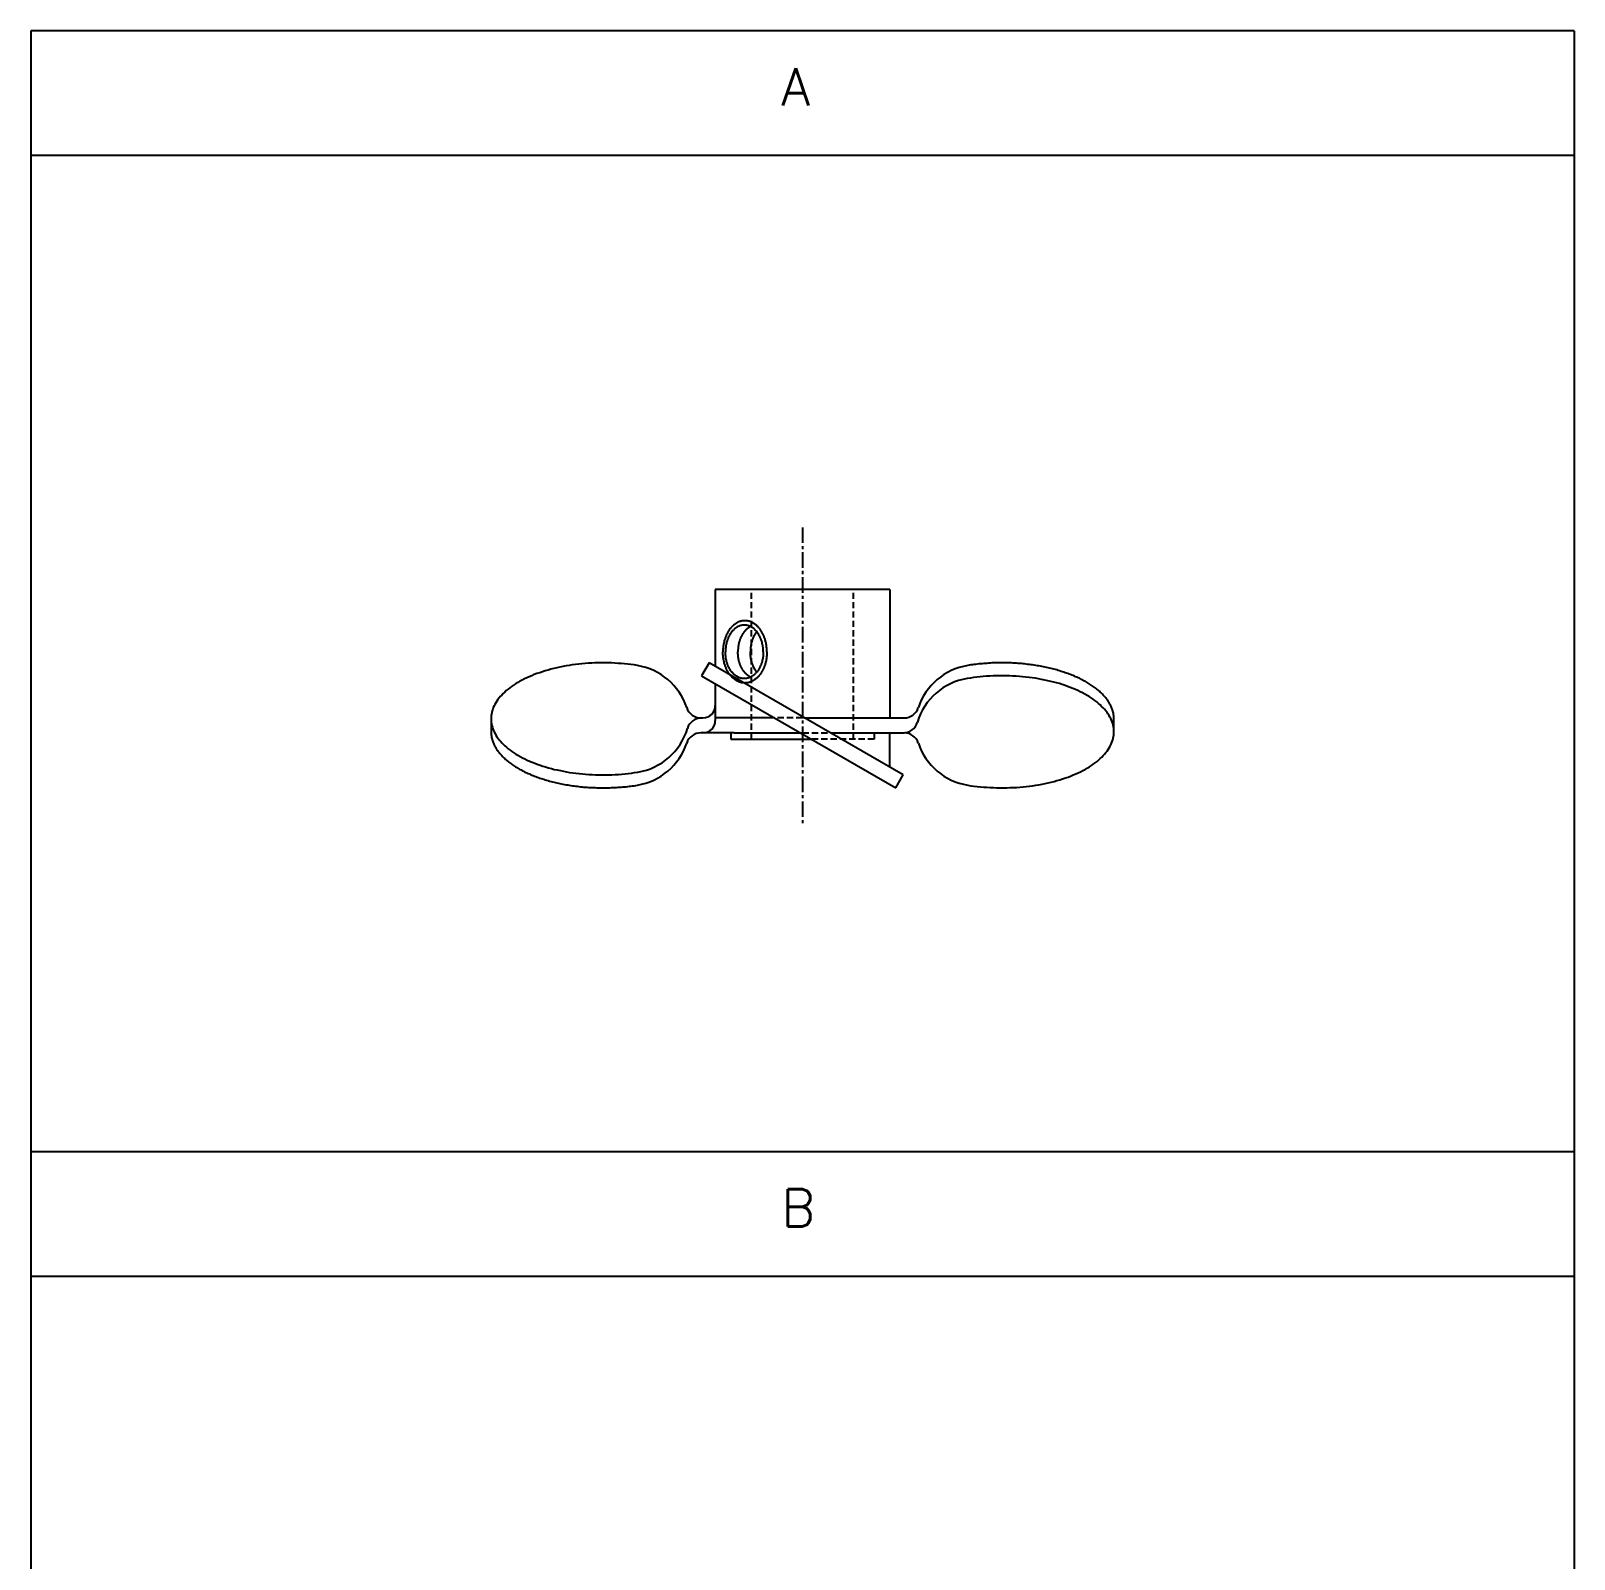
# Model space of a CAD drawing. Extents: x 248 to 1301, y 18 to 1271.
# Drawn here: x 1176.9 to 1300.8, y 292.4 to 415.1 of the extents above; entities that cross this region are included whole.
import ezdxf

# ---------------------------------------------------------------- set-up
doc = ezdxf.new("R2010")
doc.units = 0
doc.linetypes.add('CENTER', pattern=[2, 1.25, -0.25, 0.25, -0.25])
doc.linetypes.add('DASHED', pattern=[0.75, 0.5, -0.25])
doc.layers.get('0').update_dxf_attribs({"linetype": 'CONTINUOUS'})
doc.layers.add('CENTER', color=1, linetype='CENTER')
doc.styles.get("Standard").update_dxf_attribs({"font": 'txt.shx', "bigfont": 'bigfont.shx'})

# ---------------------------------------------------------------- blocks, each defined once
blk = doc.blocks.new('*U2')
at = {"color": 7, "linetype": 'CONTINUOUS'}
blk.add_text('A', height=3, dxfattribs=at).set_placement((493.82, 299.6))
blk = doc.blocks.new('*U3')
at = {"color": 7, "linetype": 'CONTINUOUS'}
blk.add_text('B', height=3, dxfattribs=at).set_placement((493.82, 209.6))

msp = doc.modelspace()

# ---------------------------------------------------------------- linework, layer by layer
at = {"color": 7, "linetype": 'CONTINUOUS'}
for p, q in [((1176.91, 415.11), (1176.91, 145.11)), ((1176.91, 415.11), (1176.91, 145.11)), ((1300.79, 415.11), (1176.91, 415.11)), ((1300.79, 415.11), (1300.79, 145.11)), ((1300.79, 415.11), (1300.79, 145.11)), ((1300.79, 405.11), (1176.91, 405.11)), ((1245.85, 370.25), (1231.85, 370.25)), ((1245.85, 370.25), (1231.85, 370.25)), ((1231.85, 370.25), (1231.85, 364.09)), ((1245.85, 370.25), (1245.85, 359.95)), ((1231.35, 364.37), (1230.75, 363.34)), ((1246.94, 355.37), (1231.35, 364.37)), ((1230.75, 363.34), (1246.34, 354.34)), ((1231.85, 362.7), (1231.85, 359.75)), ((1213.85, 359.87), (1213.85, 358.84)), ((1230.69, 359.95), (1230.85, 359.95)), ((1236.61, 359.95), (1231.85, 359.95)), ((1239.01, 359.95), (1238.85, 359.95)), ((1239.01, 359.95), (1247, 359.95)), ((1263.85, 358.84), (1263.85, 359.87)), ((1231.85, 358.75), (1230.69, 358.75)), ((1233.35, 358.75), (1231.85, 358.75)), ((1233.1, 358.75), (1233.1, 358.25)), ((1233.1, 358.25), (1238.85, 358.25)), ((1233.35, 358.75), (1238.69, 358.75)), ((1238.69, 358.75), (1238.85, 358.75)), ((1238.85, 358.25), (1239.58, 358.25)), ((1241.09, 358.75), (1244.35, 358.75)), ((1244.35, 358.75), (1245.85, 358.75)), ((1245.85, 358.75), (1247, 358.75)), ((1245.85, 355.98), (1245.85, 358.75)), ((1246.34, 354.34), (1246.94, 355.37)), ((1300.79, 325.11), (1176.91, 325.11)), ((1300.79, 315.11), (1176.91, 315.11))]:
    msp.add_line(p, q, dxfattribs=at)
at = {"color": 3, "linetype": 'DASHED'}
for p, q in [((1234.75, 358.25), (1234.75, 370.25)), ((1242.95, 358.25), (1242.95, 370.25)), ((1238.85, 359.95), (1236.61, 359.95)), ((1238.85, 358.75), (1241.09, 358.75)), ((1244.6, 358.25), (1239.58, 358.25)), ((1244.6, 358.75), (1244.6, 358.25))]:
    msp.add_line(p, q, dxfattribs=at)
at = {"color": 7, "linetype": 'CONTINUOUS'}
for points in [[(1235.99, 365.25, 0), (1235.99, 365.32, 0), (1235.99, 365.38, 0), (1235.99, 365.44, 0), (1235.98, 365.5, 0), (1235.98, 365.56, 0), (1235.97, 365.62, 0), (1235.97, 365.68, 0), (1235.96, 365.74, 0), (1235.95, 365.8, 0), (1235.94, 365.86, 0), (1235.93, 365.92, 0), (1235.92, 365.98, 0), (1235.9, 366.04, 0), (1235.89, 366.1, 0), (1235.87, 366.15, 0), (1235.86, 366.21, 0), (1235.84, 366.27, 0), (1235.82, 366.32, 0), (1235.8, 366.38, 0), (1235.78, 366.43, 0), (1235.76, 366.49, 0), (1235.74, 366.54, 0), (1235.72, 366.59, 0), (1235.69, 366.64, 0), (1235.67, 366.69, 0), (1235.64, 366.74, 0), (1235.62, 366.79, 0), (1235.59, 366.84, 0), (1235.56, 366.89, 0), (1235.53, 366.93, 0), (1235.5, 366.98, 0), (1235.47, 367.02, 0), (1235.44, 367.07, 0), (1235.41, 367.11, 0), (1235.38, 367.15, 0), (1235.35, 367.19, 0), (1235.31, 367.23, 0), (1235.28, 367.26, 0), (1235.24, 367.3, 0), (1235.21, 367.33, 0), (1235.17, 367.37, 0), (1235.13, 367.4, 0), (1235.1, 367.43, 0), (1235.06, 367.46, 0), (1235.02, 367.49, 0), (1234.98, 367.51, 0), (1234.94, 367.54, 0), (1234.9, 367.56, 0), (1234.86, 367.59, 0), (1234.82, 367.61, 0), (1234.78, 367.63, 0), (1234.74, 367.65, 0), (1234.7, 367.66, 0), (1234.65, 367.68, 0), (1234.61, 367.69, 0), (1234.57, 367.71, 0), (1234.53, 367.72, 0), (1234.48, 367.73, 0), (1234.44, 367.74, 0), (1234.4, 367.74, 0), (1234.35, 367.75, 0), (1234.31, 367.75, 0), (1234.27, 367.75, 0), (1234.22, 367.75, 0), (1234.18, 367.75, 0), (1234.14, 367.75, 0), (1234.09, 367.75, 0), (1234.05, 367.74, 0), (1234.01, 367.74, 0), (1233.96, 367.73, 0), (1233.92, 367.72, 0), (1233.88, 367.71, 0), (1233.84, 367.69, 0), (1233.79, 367.68, 0), (1233.75, 367.66, 0), (1233.71, 367.65, 0), (1233.67, 367.63, 0), (1233.63, 367.61, 0), (1233.59, 367.59, 0), (1233.55, 367.56, 0), (1233.51, 367.54, 0), (1233.47, 367.51, 0), (1233.43, 367.49, 0), (1233.39, 367.46, 0), (1233.35, 367.43, 0), (1233.32, 367.4, 0), (1233.28, 367.37, 0), (1233.24, 367.33, 0), (1233.21, 367.3, 0), (1233.17, 367.26, 0), (1233.14, 367.23, 0), (1233.1, 367.19, 0), (1233.07, 367.15, 0), (1233.04, 367.11, 0), (1233, 367.07, 0), (1232.97, 367.02, 0), (1232.94, 366.98, 0), (1232.91, 366.93, 0), (1232.89, 366.89, 0), (1232.86, 366.84, 0), (1232.83, 366.79, 0), (1232.8, 366.74, 0), (1232.78, 366.69, 0), (1232.75, 366.64, 0), (1232.73, 366.59, 0), (1232.71, 366.54, 0), (1232.69, 366.49, 0), (1232.66, 366.43, 0), (1232.64, 366.38, 0), (1232.63, 366.32, 0), (1232.61, 366.27, 0), (1232.59, 366.21, 0), (1232.57, 366.15, 0), (1232.56, 366.1, 0), (1232.55, 366.04, 0), (1232.53, 365.98, 0), (1232.52, 365.92, 0), (1232.51, 365.86, 0), (1232.5, 365.8, 0), (1232.49, 365.74, 0), (1232.48, 365.68, 0), (1232.48, 365.62, 0), (1232.47, 365.56, 0), (1232.46, 365.5, 0), (1232.46, 365.44, 0), (1232.46, 365.38, 0), (1232.46, 365.32, 0), (1232.46, 365.25, 0)], [(1235.7, 365.25, 0), (1235.7, 365.31, 0), (1235.7, 365.36, 0), (1235.7, 365.41, 0), (1235.69, 365.47, 0), (1235.69, 365.52, 0), (1235.68, 365.57, 0), (1235.68, 365.62, 0), (1235.67, 365.67, 0), (1235.66, 365.73, 0), (1235.65, 365.78, 0), (1235.64, 365.83, 0), (1235.63, 365.88, 0), (1235.62, 365.93, 0), (1235.61, 365.98, 0), (1235.6, 366.03, 0), (1235.58, 366.08, 0), (1235.57, 366.13, 0), (1235.55, 366.17, 0), (1235.54, 366.22, 0), (1235.52, 366.27, 0), (1235.5, 366.31, 0), (1235.48, 366.36, 0), (1235.46, 366.4, 0), (1235.44, 366.45, 0), (1235.42, 366.49, 0), (1235.4, 366.54, 0), (1235.38, 366.58, 0), (1235.35, 366.62, 0), (1235.33, 366.66, 0), (1235.31, 366.7, 0), (1235.28, 366.74, 0), (1235.25, 366.77, 0), (1235.23, 366.81, 0), (1235.2, 366.85, 0), (1235.17, 366.88, 0), (1235.14, 366.92, 0), (1235.11, 366.95, 0), (1235.08, 366.98, 0), (1235.05, 367.01, 0), (1235.02, 367.04, 0), (1234.99, 367.07, 0), (1234.96, 367.1, 0), (1234.93, 367.13, 0), (1234.9, 367.15, 0), (1234.86, 367.18, 0), (1234.83, 367.2, 0), (1234.8, 367.22, 0), (1234.76, 367.24, 0), (1234.73, 367.26, 0), (1234.69, 367.28, 0), (1234.66, 367.3, 0), (1234.62, 367.31, 0), (1234.58, 367.33, 0), (1234.55, 367.34, 0), (1234.51, 367.35, 0), (1234.48, 367.36, 0), (1234.44, 367.37, 0), (1234.4, 367.38, 0), (1234.37, 367.39, 0), (1234.33, 367.39, 0), (1234.29, 367.4, 0), (1234.25, 367.4, 0), (1234.22, 367.4, 0), (1234.18, 367.4, 0), (1234.14, 367.4, 0), (1234.1, 367.4, 0), (1234.07, 367.4, 0), (1234.03, 367.39, 0), (1233.99, 367.39, 0), (1233.96, 367.38, 0), (1233.92, 367.37, 0), (1233.88, 367.36, 0), (1233.85, 367.35, 0), (1233.81, 367.34, 0), (1233.77, 367.33, 0), (1233.74, 367.31, 0), (1233.7, 367.3, 0), (1233.67, 367.28, 0), (1233.63, 367.26, 0), (1233.6, 367.24, 0), (1233.56, 367.22, 0), (1233.53, 367.2, 0), (1233.5, 367.18, 0), (1233.46, 367.15, 0), (1233.43, 367.13, 0), (1233.4, 367.1, 0), (1233.37, 367.07, 0), (1233.33, 367.04, 0), (1233.3, 367.01, 0), (1233.27, 366.98, 0), (1233.24, 366.95, 0), (1233.21, 366.92, 0), (1233.19, 366.88, 0), (1233.16, 366.85, 0), (1233.13, 366.81, 0), (1233.1, 366.77, 0), (1233.08, 366.74, 0), (1233.05, 366.7, 0), (1233.03, 366.66, 0), (1233, 366.62, 0), (1232.98, 366.58, 0), (1232.96, 366.54, 0), (1232.94, 366.49, 0), (1232.91, 366.45, 0), (1232.89, 366.4, 0), (1232.87, 366.36, 0), (1232.86, 366.31, 0), (1232.84, 366.27, 0), (1232.82, 366.22, 0), (1232.8, 366.17, 0), (1232.79, 366.13, 0), (1232.77, 366.08, 0), (1232.76, 366.03, 0), (1232.75, 365.98, 0), (1232.74, 365.93, 0), (1232.72, 365.88, 0), (1232.71, 365.83, 0), (1232.7, 365.78, 0), (1232.7, 365.73, 0), (1232.69, 365.67, 0), (1232.68, 365.62, 0), (1232.68, 365.57, 0), (1232.67, 365.52, 0), (1232.67, 365.47, 0), (1232.66, 365.41, 0), (1232.66, 365.36, 0), (1232.66, 365.31, 0), (1232.66, 365.25, 0)], [(1234.68, 367.29, 0), (1234.67, 367.28, 0), (1234.65, 367.27, 0), (1234.64, 367.26, 0), (1234.62, 367.26, 0), (1234.61, 367.25, 0), (1234.6, 367.24, 0), (1234.58, 367.23, 0), (1234.57, 367.23, 0), (1234.56, 367.22, 0), (1234.54, 367.21, 0), (1234.53, 367.2, 0), (1234.52, 367.19, 0), (1234.5, 367.18, 0), (1234.49, 367.17, 0), (1234.48, 367.16, 0), (1234.46, 367.15, 0), (1234.45, 367.14, 0), (1234.44, 367.13, 0), (1234.43, 367.12, 0), (1234.41, 367.11, 0), (1234.4, 367.1, 0), (1234.39, 367.09, 0), (1234.38, 367.08, 0), (1234.36, 367.07, 0), (1234.35, 367.06, 0), (1234.34, 367.05, 0), (1234.33, 367.04, 0), (1234.31, 367.02, 0), (1234.3, 367.01, 0), (1234.29, 367, 0), (1234.28, 366.99, 0), (1234.27, 366.97, 0), (1234.25, 366.96, 0), (1234.24, 366.95, 0), (1234.23, 366.94, 0), (1234.22, 366.92, 0), (1234.21, 366.91, 0), (1234.2, 366.9, 0), (1234.19, 366.88, 0), (1234.18, 366.87, 0), (1234.16, 366.86, 0), (1234.15, 366.84, 0), (1234.14, 366.83, 0), (1234.13, 366.81, 0), (1234.12, 366.8, 0), (1234.11, 366.79, 0), (1234.1, 366.77, 0), (1234.09, 366.75, 0), (1234.08, 366.74, 0), (1234.07, 366.73, 0), (1234.06, 366.71, 0), (1234.05, 366.69, 0), (1234.04, 366.68, 0), (1234.03, 366.66, 0), (1234.02, 366.65, 0), (1234.01, 366.63, 0), (1234, 366.62, 0), (1233.99, 366.6, 0), (1233.98, 366.58, 0), (1233.97, 366.57, 0), (1233.97, 366.55, 0), (1233.96, 366.53, 0), (1233.95, 366.52, 0), (1233.94, 366.5, 0), (1233.93, 366.48, 0), (1233.92, 366.47, 0), (1233.91, 366.45, 0), (1233.91, 366.43, 0), (1233.9, 366.41, 0), (1233.89, 366.4, 0), (1233.88, 366.38, 0), (1233.88, 366.36, 0), (1233.87, 366.34, 0), (1233.86, 366.33, 0), (1233.85, 366.31, 0), (1233.85, 366.29, 0), (1233.84, 366.27, 0), (1233.83, 366.25, 0), (1233.83, 366.24, 0), (1233.82, 366.22, 0), (1233.81, 366.2, 0), (1233.81, 366.18, 0), (1233.8, 366.16, 0), (1233.79, 366.14, 0), (1233.79, 366.12, 0), (1233.78, 366.1, 0), (1233.78, 366.08, 0), (1233.77, 366.06, 0), (1233.77, 366.05, 0), (1233.76, 366.03, 0), (1233.75, 366.01, 0), (1233.75, 365.99, 0), (1233.74, 365.97, 0), (1233.74, 365.95, 0), (1233.74, 365.93, 0), (1233.73, 365.91, 0), (1233.73, 365.89, 0), (1233.72, 365.87, 0), (1233.72, 365.85, 0), (1233.71, 365.83, 0), (1233.71, 365.81, 0), (1233.71, 365.79, 0), (1233.7, 365.77, 0), (1233.7, 365.75, 0), (1233.7, 365.73, 0), (1233.69, 365.71, 0), (1233.69, 365.69, 0), (1233.69, 365.67, 0), (1233.68, 365.65, 0), (1233.68, 365.63, 0), (1233.68, 365.61, 0), (1233.68, 365.59, 0), (1233.67, 365.56, 0), (1233.67, 365.55, 0), (1233.67, 365.52, 0), (1233.67, 365.5, 0), (1233.67, 365.48, 0), (1233.67, 365.46, 0), (1233.66, 365.44, 0), (1233.66, 365.42, 0), (1233.66, 365.4, 0), (1233.66, 365.38, 0), (1233.66, 365.36, 0), (1233.66, 365.34, 0), (1233.66, 365.32, 0), (1233.66, 365.3, 0), (1233.66, 365.28, 0), (1233.66, 365.25, 0)], [(1235.18, 366.87, 0), (1235.17, 366.87, 0), (1235.16, 366.86, 0), (1235.16, 366.85, 0), (1235.15, 366.84, 0), (1235.14, 366.83, 0), (1235.13, 366.82, 0), (1235.13, 366.81, 0), (1235.12, 366.8, 0), (1235.11, 366.79, 0), (1235.1, 366.78, 0), (1235.1, 366.77, 0), (1235.09, 366.76, 0), (1235.08, 366.75, 0), (1235.08, 366.74, 0), (1235.07, 366.73, 0), (1235.06, 366.71, 0), (1235.06, 366.7, 0), (1235.05, 366.69, 0), (1235.04, 366.68, 0), (1235.04, 366.67, 0), (1235.03, 366.66, 0), (1235.02, 366.65, 0), (1235.02, 366.64, 0), (1235.01, 366.63, 0), (1235, 366.62, 0), (1235, 366.61, 0), (1234.99, 366.6, 0), (1234.98, 366.58, 0), (1234.98, 366.57, 0), (1234.97, 366.56, 0), (1234.97, 366.55, 0), (1234.96, 366.54, 0), (1234.95, 366.53, 0), (1234.95, 366.51, 0), (1234.94, 366.5, 0), (1234.94, 366.49, 0), (1234.93, 366.48, 0), (1234.92, 366.47, 0), (1234.92, 366.46, 0), (1234.91, 366.44, 0), (1234.91, 366.43, 0), (1234.9, 366.42, 0), (1234.9, 366.41, 0), (1234.89, 366.4, 0), (1234.89, 366.38, 0), (1234.88, 366.37, 0), (1234.87, 366.36, 0), (1234.87, 366.35, 0), (1234.86, 366.33, 0), (1234.86, 366.32, 0), (1234.85, 366.31, 0), (1234.85, 366.3, 0), (1234.84, 366.29, 0), (1234.84, 366.27, 0), (1234.84, 366.26, 0), (1234.83, 366.25, 0), (1234.83, 366.24, 0), (1234.82, 366.22, 0), (1234.82, 366.21, 0), (1234.81, 366.2, 0), (1234.81, 366.18, 0), (1234.8, 366.17, 0), (1234.8, 366.16, 0), (1234.79, 366.14, 0), (1234.79, 366.13, 0), (1234.79, 366.12, 0), (1234.78, 366.11, 0), (1234.78, 366.09, 0), (1234.77, 366.08, 0), (1234.77, 366.06, 0), (1234.77, 366.05, 0), (1234.76, 366.04, 0), (1234.76, 366.02, 0), (1234.76, 366.01, 0), (1234.75, 366, 0), (1234.75, 365.99, 0), (1234.75, 365.97, 0), (1234.74, 365.96, 0), (1234.74, 365.94, 0), (1234.74, 365.93, 0), (1234.73, 365.92, 0), (1234.73, 365.9, 0), (1234.73, 365.89, 0), (1234.72, 365.88, 0), (1234.72, 365.86, 0), (1234.72, 365.85, 0), (1234.72, 365.83, 0), (1234.71, 365.82, 0), (1234.71, 365.81, 0), (1234.71, 365.79, 0), (1234.7, 365.78, 0), (1234.7, 365.77, 0), (1234.7, 365.75, 0), (1234.7, 365.74, 0), (1234.7, 365.72, 0), (1234.69, 365.71, 0), (1234.69, 365.7, 0), (1234.69, 365.68, 0), (1234.69, 365.67, 0), (1234.69, 365.65, 0), (1234.68, 365.64, 0), (1234.68, 365.63, 0), (1234.68, 365.61, 0), (1234.68, 365.6, 0), (1234.68, 365.58, 0), (1234.67, 365.57, 0), (1234.67, 365.56, 0), (1234.67, 365.54, 0), (1234.67, 365.53, 0), (1234.67, 365.51, 0), (1234.67, 365.5, 0), (1234.67, 365.48, 0), (1234.67, 365.47, 0), (1234.67, 365.45, 0), (1234.66, 365.44, 0), (1234.66, 365.43, 0), (1234.66, 365.41, 0), (1234.66, 365.4, 0), (1234.66, 365.38, 0), (1234.66, 365.37, 0), (1234.66, 365.36, 0), (1234.66, 365.34, 0), (1234.66, 365.33, 0), (1234.66, 365.31, 0), (1234.66, 365.3, 0), (1234.66, 365.28, 0), (1234.66, 365.27, 0), (1234.66, 365.25, 0)], [(1225.59, 364.16, 0), (1225.34, 364.2, 0), (1225.08, 364.23, 0), (1224.82, 364.26, 0), (1224.56, 364.29, 0), (1224.3, 364.31, 0), (1224.04, 364.33, 0), (1223.78, 364.35, 0), (1223.51, 364.36, 0), (1223.25, 364.37, 0), (1222.99, 364.37, 0), (1222.72, 364.37, 0), (1222.46, 364.37, 0), (1222.19, 364.36, 0), (1221.93, 364.35, 0), (1221.67, 364.34, 0), (1221.4, 364.32, 0), (1221.14, 364.29, 0), (1220.88, 364.27, 0), (1220.63, 364.24, 0), (1220.37, 364.2, 0), (1220.12, 364.16, 0), (1219.87, 364.12, 0), (1219.62, 364.07, 0), (1219.37, 364.03, 0), (1219.13, 363.97, 0), (1218.89, 363.92, 0), (1218.65, 363.86, 0), (1218.42, 363.79, 0), (1218.19, 363.73, 0), (1217.97, 363.66, 0), (1217.75, 363.58, 0), (1217.53, 363.51, 0), (1217.32, 363.43, 0), (1217.12, 363.34, 0), (1216.91, 363.26, 0), (1216.72, 363.17, 0), (1216.53, 363.08, 0), (1216.34, 362.98, 0), (1216.16, 362.89, 0), (1215.99, 362.79, 0), (1215.82, 362.69, 0), (1215.66, 362.58, 0), (1215.5, 362.47, 0), (1215.35, 362.36, 0), (1215.21, 362.25, 0), (1215.07, 362.14, 0), (1214.94, 362.02, 0), (1214.82, 361.91, 0), (1214.7, 361.79, 0), (1214.59, 361.67, 0), (1214.49, 361.55, 0), (1214.4, 361.42, 0), (1214.31, 361.3, 0), (1214.23, 361.17, 0), (1214.16, 361.04, 0), (1214.09, 360.92, 0), (1214.03, 360.79, 0), (1213.98, 360.66, 0), (1213.94, 360.52, 0), (1213.91, 360.39, 0), (1213.88, 360.26, 0), (1213.86, 360.13, 0), (1213.85, 360, 0), (1213.85, 359.87, 0), (1213.85, 359.73, 0), (1213.86, 359.6, 0), (1213.88, 359.47, 0), (1213.91, 359.34, 0), (1213.95, 359.21, 0), (1213.99, 359.08, 0), (1214.04, 358.95, 0), (1214.1, 358.82, 0), (1214.17, 358.69, 0), (1214.24, 358.56, 0), (1214.32, 358.44, 0), (1214.41, 358.31, 0), (1214.5, 358.19, 0), (1214.61, 358.07, 0), (1214.72, 357.94, 0), (1214.83, 357.83, 0), (1214.96, 357.71, 0), (1215.09, 357.59, 0), (1215.23, 357.48, 0), (1215.37, 357.37, 0), (1215.52, 357.26, 0), (1215.68, 357.15, 0), (1215.84, 357.05, 0), (1216.01, 356.95, 0), (1216.18, 356.85, 0), (1216.36, 356.75, 0), (1216.55, 356.66, 0), (1216.74, 356.57, 0), (1216.94, 356.48, 0), (1217.14, 356.39, 0), (1217.35, 356.31, 0), (1217.56, 356.23, 0), (1217.78, 356.16, 0), (1218, 356.08, 0), (1218.22, 356.01, 0), (1218.45, 355.95, 0), (1218.69, 355.88, 0), (1218.92, 355.82, 0), (1219.16, 355.77, 0), (1219.41, 355.72, 0), (1219.65, 355.67, 0), (1219.9, 355.62, 0), (1220.15, 355.58, 0), (1220.41, 355.54, 0), (1220.66, 355.51, 0), (1220.92, 355.48, 0), (1221.18, 355.45, 0), (1221.44, 355.43, 0), (1221.7, 355.41, 0), (1221.96, 355.4, 0), (1222.23, 355.38, 0), (1222.49, 355.38, 0), (1222.76, 355.38, 0), (1223.02, 355.38, 0), (1223.29, 355.38, 0), (1223.55, 355.39, 0), (1223.81, 355.4, 0), (1224.08, 355.42, 0), (1224.34, 355.44, 0), (1224.6, 355.46, 0), (1224.86, 355.49, 0), (1225.11, 355.52, 0), (1225.37, 355.56, 0), (1225.62, 355.59, 0)], [(1235.99, 365.25, 0), (1235.99, 365.19, 0), (1235.99, 365.13, 0), (1235.99, 365.07, 0), (1235.98, 365.01, 0), (1235.98, 364.95, 0), (1235.97, 364.89, 0), (1235.97, 364.83, 0), (1235.96, 364.77, 0), (1235.95, 364.71, 0), (1235.94, 364.65, 0), (1235.93, 364.59, 0), (1235.92, 364.53, 0), (1235.9, 364.47, 0), (1235.89, 364.41, 0), (1235.87, 364.36, 0), (1235.86, 364.3, 0), (1235.84, 364.24, 0), (1235.82, 364.19, 0), (1235.8, 364.13, 0), (1235.78, 364.08, 0), (1235.76, 364.02, 0), (1235.74, 363.97, 0), (1235.72, 363.92, 0), (1235.69, 363.87, 0), (1235.67, 363.81, 0), (1235.64, 363.77, 0), (1235.62, 363.72, 0), (1235.59, 363.67, 0), (1235.56, 363.62, 0), (1235.53, 363.58, 0), (1235.5, 363.53, 0), (1235.47, 363.49, 0), (1235.44, 363.44, 0), (1235.41, 363.4, 0), (1235.38, 363.36, 0), (1235.35, 363.32, 0), (1235.31, 363.28, 0), (1235.28, 363.25, 0), (1235.24, 363.21, 0), (1235.21, 363.18, 0), (1235.17, 363.14, 0), (1235.13, 363.11, 0), (1235.1, 363.08, 0), (1235.06, 363.05, 0), (1235.02, 363.02, 0), (1234.98, 363, 0), (1234.94, 362.97, 0), (1234.9, 362.94, 0), (1234.86, 362.92, 0), (1234.82, 362.9, 0), (1234.78, 362.88, 0), (1234.74, 362.86, 0), (1234.7, 362.85, 0), (1234.65, 362.83, 0), (1234.61, 362.82, 0), (1234.57, 362.8, 0), (1234.53, 362.79, 0), (1234.48, 362.78, 0), (1234.44, 362.77, 0), (1234.4, 362.77, 0), (1234.35, 362.76, 0), (1234.31, 362.76, 0), (1234.27, 362.76, 0), (1234.22, 362.75, 0), (1234.18, 362.76, 0), (1234.14, 362.76, 0), (1234.09, 362.76, 0), (1234.05, 362.77, 0), (1234.01, 362.77, 0), (1233.96, 362.78, 0), (1233.92, 362.79, 0), (1233.88, 362.8, 0), (1233.84, 362.82, 0), (1233.79, 362.83, 0), (1233.75, 362.85, 0), (1233.71, 362.86, 0), (1233.67, 362.88, 0), (1233.63, 362.9, 0), (1233.59, 362.92, 0), (1233.55, 362.94, 0), (1233.51, 362.97, 0), (1233.47, 363, 0), (1233.43, 363.02, 0), (1233.39, 363.05, 0), (1233.35, 363.08, 0), (1233.32, 363.11, 0), (1233.28, 363.14, 0), (1233.24, 363.18, 0), (1233.21, 363.21, 0), (1233.17, 363.25, 0), (1233.14, 363.28, 0), (1233.1, 363.32, 0), (1233.07, 363.36, 0), (1233.04, 363.4, 0), (1233, 363.44, 0), (1232.97, 363.49, 0), (1232.94, 363.53, 0), (1232.91, 363.58, 0), (1232.89, 363.62, 0), (1232.86, 363.67, 0), (1232.83, 363.72, 0), (1232.8, 363.77, 0), (1232.78, 363.81, 0), (1232.75, 363.87, 0), (1232.73, 363.92, 0), (1232.71, 363.97, 0), (1232.69, 364.02, 0), (1232.66, 364.08, 0), (1232.64, 364.13, 0), (1232.63, 364.19, 0), (1232.61, 364.24, 0), (1232.59, 364.3, 0), (1232.57, 364.36, 0), (1232.56, 364.41, 0), (1232.55, 364.47, 0), (1232.53, 364.53, 0), (1232.52, 364.59, 0), (1232.51, 364.65, 0), (1232.5, 364.71, 0), (1232.49, 364.77, 0), (1232.48, 364.83, 0), (1232.48, 364.89, 0), (1232.47, 364.95, 0), (1232.46, 365.01, 0), (1232.46, 365.07, 0), (1232.46, 365.13, 0), (1232.46, 365.19, 0), (1232.46, 365.25, 0)], [(1235.7, 365.25, 0), (1235.7, 365.2, 0), (1235.7, 365.15, 0), (1235.7, 365.1, 0), (1235.69, 365.04, 0), (1235.69, 364.99, 0), (1235.68, 364.94, 0), (1235.68, 364.89, 0), (1235.67, 364.84, 0), (1235.66, 364.78, 0), (1235.65, 364.73, 0), (1235.64, 364.68, 0), (1235.63, 364.63, 0), (1235.62, 364.58, 0), (1235.61, 364.53, 0), (1235.6, 364.48, 0), (1235.58, 364.43, 0), (1235.57, 364.38, 0), (1235.55, 364.34, 0), (1235.54, 364.29, 0), (1235.52, 364.24, 0), (1235.5, 364.19, 0), (1235.48, 364.15, 0), (1235.46, 364.11, 0), (1235.44, 364.06, 0), (1235.42, 364.02, 0), (1235.4, 363.97, 0), (1235.38, 363.93, 0), (1235.35, 363.89, 0), (1235.33, 363.85, 0), (1235.31, 363.81, 0), (1235.28, 363.77, 0), (1235.25, 363.74, 0), (1235.23, 363.7, 0), (1235.2, 363.66, 0), (1235.17, 363.63, 0), (1235.14, 363.59, 0), (1235.11, 363.56, 0), (1235.08, 363.53, 0), (1235.05, 363.5, 0), (1235.02, 363.47, 0), (1234.99, 363.44, 0), (1234.96, 363.41, 0), (1234.93, 363.38, 0), (1234.9, 363.36, 0), (1234.86, 363.33, 0), (1234.83, 363.31, 0), (1234.8, 363.29, 0), (1234.76, 363.27, 0), (1234.73, 363.25, 0), (1234.69, 363.23, 0), (1234.66, 363.21, 0), (1234.62, 363.2, 0), (1234.58, 363.18, 0), (1234.55, 363.17, 0), (1234.51, 363.16, 0), (1234.48, 363.15, 0), (1234.44, 363.14, 0), (1234.4, 363.13, 0), (1234.37, 363.12, 0), (1234.33, 363.12, 0), (1234.29, 363.11, 0), (1234.25, 363.11, 0), (1234.22, 363.11, 0), (1234.18, 363.11, 0), (1234.14, 363.11, 0), (1234.1, 363.11, 0), (1234.07, 363.11, 0), (1234.03, 363.12, 0), (1233.99, 363.12, 0), (1233.96, 363.13, 0), (1233.92, 363.14, 0), (1233.88, 363.15, 0), (1233.85, 363.16, 0), (1233.81, 363.17, 0), (1233.77, 363.18, 0), (1233.74, 363.2, 0), (1233.7, 363.21, 0), (1233.67, 363.23, 0), (1233.63, 363.25, 0), (1233.6, 363.27, 0), (1233.56, 363.29, 0), (1233.53, 363.31, 0), (1233.5, 363.33, 0), (1233.46, 363.36, 0), (1233.43, 363.38, 0), (1233.4, 363.41, 0), (1233.37, 363.44, 0), (1233.33, 363.47, 0), (1233.3, 363.5, 0), (1233.27, 363.53, 0), (1233.24, 363.56, 0), (1233.21, 363.59, 0), (1233.19, 363.63, 0), (1233.16, 363.66, 0), (1233.13, 363.7, 0), (1233.1, 363.74, 0), (1233.08, 363.77, 0), (1233.05, 363.81, 0), (1233.03, 363.85, 0), (1233, 363.89, 0), (1232.98, 363.93, 0), (1232.96, 363.97, 0), (1232.94, 364.02, 0), (1232.91, 364.06, 0), (1232.89, 364.11, 0), (1232.87, 364.15, 0), (1232.86, 364.19, 0), (1232.84, 364.24, 0), (1232.82, 364.29, 0), (1232.8, 364.34, 0), (1232.79, 364.38, 0), (1232.77, 364.43, 0), (1232.76, 364.48, 0), (1232.75, 364.53, 0), (1232.74, 364.58, 0), (1232.72, 364.63, 0), (1232.71, 364.68, 0), (1232.7, 364.73, 0), (1232.7, 364.78, 0), (1232.69, 364.84, 0), (1232.68, 364.89, 0), (1232.68, 364.94, 0), (1232.67, 364.99, 0), (1232.67, 365.04, 0), (1232.66, 365.1, 0), (1232.66, 365.15, 0), (1232.66, 365.2, 0), (1232.66, 365.25, 0)], [(1234.68, 363.23, 0), (1234.67, 363.23, 0), (1234.65, 363.24, 0), (1234.64, 363.25, 0), (1234.62, 363.25, 0), (1234.61, 363.26, 0), (1234.6, 363.27, 0), (1234.58, 363.28, 0), (1234.57, 363.29, 0), (1234.56, 363.29, 0), (1234.54, 363.3, 0), (1234.53, 363.31, 0), (1234.52, 363.32, 0), (1234.5, 363.33, 0), (1234.49, 363.34, 0), (1234.48, 363.35, 0), (1234.46, 363.36, 0), (1234.45, 363.37, 0), (1234.44, 363.38, 0), (1234.43, 363.39, 0), (1234.41, 363.4, 0), (1234.4, 363.41, 0), (1234.39, 363.42, 0), (1234.38, 363.43, 0), (1234.36, 363.44, 0), (1234.35, 363.45, 0), (1234.34, 363.46, 0), (1234.33, 363.48, 0), (1234.31, 363.49, 0), (1234.3, 363.5, 0), (1234.29, 363.51, 0), (1234.28, 363.52, 0), (1234.27, 363.54, 0), (1234.25, 363.55, 0), (1234.24, 363.56, 0), (1234.23, 363.57, 0), (1234.22, 363.59, 0), (1234.21, 363.6, 0), (1234.2, 363.61, 0), (1234.19, 363.63, 0), (1234.18, 363.64, 0), (1234.16, 363.65, 0), (1234.15, 363.67, 0), (1234.14, 363.68, 0), (1234.13, 363.7, 0), (1234.12, 363.71, 0), (1234.11, 363.73, 0), (1234.1, 363.74, 0), (1234.09, 363.75, 0), (1234.08, 363.77, 0), (1234.07, 363.79, 0), (1234.06, 363.8, 0), (1234.05, 363.81, 0), (1234.04, 363.83, 0), (1234.03, 363.85, 0), (1234.02, 363.86, 0), (1234.01, 363.88, 0), (1234, 363.89, 0), (1233.99, 363.91, 0), (1233.98, 363.93, 0), (1233.97, 363.94, 0), (1233.97, 363.96, 0), (1233.96, 363.98, 0), (1233.95, 363.99, 0), (1233.94, 364.01, 0), (1233.93, 364.03, 0), (1233.92, 364.04, 0), (1233.91, 364.06, 0), (1233.91, 364.08, 0), (1233.9, 364.1, 0), (1233.89, 364.11, 0), (1233.88, 364.13, 0), (1233.88, 364.15, 0), (1233.87, 364.17, 0), (1233.86, 364.18, 0), (1233.85, 364.2, 0), (1233.85, 364.22, 0), (1233.84, 364.24, 0), (1233.83, 364.26, 0), (1233.83, 364.27, 0), (1233.82, 364.29, 0), (1233.81, 364.31, 0), (1233.81, 364.33, 0), (1233.8, 364.35, 0), (1233.79, 364.37, 0), (1233.79, 364.39, 0), (1233.78, 364.41, 0), (1233.78, 364.43, 0), (1233.77, 364.44, 0), (1233.77, 364.46, 0), (1233.76, 364.48, 0), (1233.75, 364.5, 0), (1233.75, 364.52, 0), (1233.74, 364.54, 0), (1233.74, 364.56, 0), (1233.74, 364.58, 0), (1233.73, 364.6, 0), (1233.73, 364.62, 0), (1233.72, 364.64, 0), (1233.72, 364.66, 0), (1233.71, 364.68, 0), (1233.71, 364.7, 0), (1233.71, 364.72, 0), (1233.7, 364.74, 0), (1233.7, 364.76, 0), (1233.7, 364.78, 0), (1233.69, 364.8, 0), (1233.69, 364.82, 0), (1233.69, 364.84, 0), (1233.68, 364.86, 0), (1233.68, 364.88, 0), (1233.68, 364.9, 0), (1233.68, 364.92, 0), (1233.67, 364.94, 0), (1233.67, 364.96, 0), (1233.67, 364.99, 0), (1233.67, 365.01, 0), (1233.67, 365.03, 0), (1233.67, 365.05, 0), (1233.66, 365.07, 0), (1233.66, 365.09, 0), (1233.66, 365.11, 0), (1233.66, 365.13, 0), (1233.66, 365.15, 0), (1233.66, 365.17, 0), (1233.66, 365.19, 0), (1233.66, 365.21, 0), (1233.66, 365.23, 0), (1233.66, 365.25, 0)], [(1235.18, 363.64, 0), (1235.17, 363.64, 0), (1235.16, 363.65, 0), (1235.16, 363.66, 0), (1235.15, 363.67, 0), (1235.14, 363.68, 0), (1235.13, 363.69, 0), (1235.13, 363.7, 0), (1235.12, 363.71, 0), (1235.11, 363.72, 0), (1235.1, 363.73, 0), (1235.1, 363.74, 0), (1235.09, 363.75, 0), (1235.08, 363.76, 0), (1235.08, 363.77, 0), (1235.07, 363.79, 0), (1235.06, 363.8, 0), (1235.06, 363.81, 0), (1235.05, 363.82, 0), (1235.04, 363.83, 0), (1235.04, 363.84, 0), (1235.03, 363.85, 0), (1235.02, 363.86, 0), (1235.02, 363.87, 0), (1235.01, 363.88, 0), (1235, 363.89, 0), (1235, 363.9, 0), (1234.99, 363.92, 0), (1234.98, 363.93, 0), (1234.98, 363.94, 0), (1234.97, 363.95, 0), (1234.97, 363.96, 0), (1234.96, 363.97, 0), (1234.95, 363.98, 0), (1234.95, 364, 0), (1234.94, 364.01, 0), (1234.94, 364.02, 0), (1234.93, 364.03, 0), (1234.92, 364.04, 0), (1234.92, 364.05, 0), (1234.91, 364.06, 0), (1234.91, 364.08, 0), (1234.9, 364.09, 0), (1234.9, 364.1, 0), (1234.89, 364.11, 0), (1234.89, 364.13, 0), (1234.88, 364.14, 0), (1234.87, 364.15, 0), (1234.87, 364.16, 0), (1234.86, 364.18, 0), (1234.86, 364.19, 0), (1234.85, 364.2, 0), (1234.85, 364.21, 0), (1234.84, 364.23, 0), (1234.84, 364.24, 0), (1234.84, 364.25, 0), (1234.83, 364.26, 0), (1234.83, 364.27, 0), (1234.82, 364.29, 0), (1234.82, 364.3, 0), (1234.81, 364.31, 0), (1234.81, 364.33, 0), (1234.8, 364.34, 0), (1234.8, 364.35, 0), (1234.79, 364.37, 0), (1234.79, 364.38, 0), (1234.79, 364.39, 0), (1234.78, 364.4, 0), (1234.78, 364.42, 0), (1234.77, 364.43, 0), (1234.77, 364.44, 0), (1234.77, 364.46, 0), (1234.76, 364.47, 0), (1234.76, 364.49, 0), (1234.76, 364.5, 0), (1234.75, 364.51, 0), (1234.75, 364.52, 0), (1234.75, 364.54, 0), (1234.74, 364.55, 0), (1234.74, 364.56, 0), (1234.74, 364.58, 0), (1234.73, 364.59, 0), (1234.73, 364.61, 0), (1234.73, 364.62, 0), (1234.72, 364.63, 0), (1234.72, 364.65, 0), (1234.72, 364.66, 0), (1234.72, 364.68, 0), (1234.71, 364.69, 0), (1234.71, 364.7, 0), (1234.71, 364.72, 0), (1234.7, 364.73, 0), (1234.7, 364.74, 0), (1234.7, 364.76, 0), (1234.7, 364.77, 0), (1234.7, 364.79, 0), (1234.69, 364.8, 0), (1234.69, 364.81, 0), (1234.69, 364.83, 0), (1234.69, 364.84, 0), (1234.69, 364.86, 0), (1234.68, 364.87, 0), (1234.68, 364.88, 0), (1234.68, 364.9, 0), (1234.68, 364.91, 0), (1234.68, 364.93, 0), (1234.67, 364.94, 0), (1234.67, 364.95, 0), (1234.67, 364.97, 0), (1234.67, 364.98, 0), (1234.67, 365, 0), (1234.67, 365.01, 0), (1234.67, 365.03, 0), (1234.67, 365.04, 0), (1234.67, 365.06, 0), (1234.66, 365.07, 0), (1234.66, 365.08, 0), (1234.66, 365.1, 0), (1234.66, 365.11, 0), (1234.66, 365.13, 0), (1234.66, 365.14, 0), (1234.66, 365.15, 0), (1234.66, 365.17, 0), (1234.66, 365.18, 0), (1234.66, 365.2, 0), (1234.66, 365.21, 0), (1234.66, 365.23, 0), (1234.66, 365.24, 0), (1234.66, 365.25, 0)], [(1263.85, 359.88, 0), (1263.85, 359.94, 0), (1263.84, 360.01, 0), (1263.84, 360.07, 0), (1263.83, 360.14, 0), (1263.82, 360.2, 0), (1263.81, 360.27, 0), (1263.8, 360.34, 0), (1263.79, 360.4, 0), (1263.77, 360.47, 0), (1263.75, 360.53, 0), (1263.73, 360.6, 0), (1263.71, 360.66, 0), (1263.68, 360.73, 0), (1263.66, 360.79, 0), (1263.63, 360.86, 0), (1263.6, 360.92, 0), (1263.57, 360.99, 0), (1263.53, 361.05, 0), (1263.5, 361.11, 0), (1263.46, 361.18, 0), (1263.42, 361.24, 0), (1263.38, 361.3, 0), (1263.34, 361.37, 0), (1263.29, 361.43, 0), (1263.25, 361.49, 0), (1263.2, 361.55, 0), (1263.15, 361.61, 0), (1263.1, 361.67, 0), (1263.04, 361.73, 0), (1262.99, 361.79, 0), (1262.93, 361.85, 0), (1262.87, 361.91, 0), (1262.81, 361.97, 0), (1262.75, 362.03, 0), (1262.68, 362.09, 0), (1262.62, 362.14, 0), (1262.55, 362.2, 0), (1262.48, 362.26, 0), (1262.41, 362.31, 0), (1262.34, 362.37, 0), (1262.26, 362.42, 0), (1262.19, 362.48, 0), (1262.11, 362.53, 0), (1262.03, 362.58, 0), (1261.95, 362.64, 0), (1261.87, 362.69, 0), (1261.79, 362.74, 0), (1261.7, 362.79, 0), (1261.61, 362.84, 0), (1261.53, 362.89, 0), (1261.44, 362.94, 0), (1261.35, 362.99, 0), (1261.25, 363.04, 0), (1261.16, 363.08, 0), (1261.07, 363.13, 0), (1260.97, 363.17, 0), (1260.87, 363.22, 0), (1260.77, 363.26, 0), (1260.67, 363.3, 0), (1260.57, 363.35, 0), (1260.47, 363.39, 0), (1260.37, 363.43, 0), (1260.26, 363.47, 0), (1260.15, 363.51, 0), (1260.05, 363.55, 0), (1259.94, 363.58, 0), (1259.83, 363.62, 0), (1259.72, 363.66, 0), (1259.61, 363.69, 0), (1259.49, 363.73, 0), (1259.38, 363.76, 0), (1259.27, 363.8, 0), (1259.15, 363.83, 0), (1259.03, 363.86, 0), (1258.92, 363.89, 0), (1258.8, 363.92, 0), (1258.68, 363.95, 0), (1258.56, 363.97, 0), (1258.44, 364, 0), (1258.32, 364.03, 0), (1258.19, 364.05, 0), (1258.07, 364.08, 0), (1257.95, 364.1, 0), (1257.82, 364.12, 0), (1257.7, 364.14, 0), (1257.57, 364.16, 0), (1257.44, 364.18, 0), (1257.32, 364.2, 0), (1257.19, 364.22, 0), (1257.06, 364.24, 0), (1256.93, 364.25, 0), (1256.81, 364.27, 0), (1256.68, 364.28, 0), (1256.55, 364.29, 0), (1256.42, 364.31, 0), (1256.29, 364.32, 0), (1256.16, 364.33, 0), (1256.02, 364.34, 0), (1255.89, 364.34, 0), (1255.76, 364.35, 0), (1255.63, 364.36, 0), (1255.5, 364.36, 0), (1255.37, 364.37, 0), (1255.23, 364.37, 0), (1255.1, 364.37, 0), (1254.97, 364.37, 0), (1254.84, 364.38, 0), (1254.71, 364.37, 0), (1254.57, 364.37, 0), (1254.44, 364.37, 0), (1254.31, 364.37, 0), (1254.18, 364.36, 0), (1254.05, 364.36, 0), (1253.91, 364.35, 0), (1253.78, 364.34, 0), (1253.65, 364.33, 0), (1253.52, 364.32, 0), (1253.39, 364.31, 0), (1253.26, 364.3, 0), (1253.13, 364.29, 0), (1253, 364.28, 0), (1252.87, 364.26, 0), (1252.74, 364.25, 0), (1252.61, 364.23, 0), (1252.49, 364.22, 0), (1252.36, 364.2, 0), (1252.23, 364.18, 0), (1252.11, 364.16, 0)], [(1252.11, 354.55, 0), (1252.36, 354.51, 0), (1252.61, 354.48, 0), (1252.87, 354.44, 0), (1253.13, 354.42, 0), (1253.39, 354.39, 0), (1253.65, 354.38, 0), (1253.92, 354.36, 0), (1254.18, 354.35, 0), (1254.44, 354.34, 0), (1254.71, 354.34, 0), (1254.97, 354.34, 0), (1255.24, 354.34, 0), (1255.5, 354.35, 0), (1255.77, 354.36, 0), (1256.03, 354.37, 0), (1256.29, 354.39, 0), (1256.55, 354.42, 0), (1256.81, 354.44, 0), (1257.07, 354.48, 0), (1257.32, 354.51, 0), (1257.58, 354.55, 0), (1257.83, 354.59, 0), (1258.08, 354.63, 0), (1258.32, 354.68, 0), (1258.56, 354.74, 0), (1258.8, 354.79, 0), (1259.04, 354.85, 0), (1259.27, 354.92, 0), (1259.5, 354.98, 0), (1259.73, 355.05, 0), (1259.95, 355.13, 0), (1260.16, 355.2, 0), (1260.37, 355.28, 0), (1260.58, 355.37, 0), (1260.78, 355.45, 0), (1260.98, 355.54, 0), (1261.17, 355.63, 0), (1261.35, 355.73, 0), (1261.53, 355.82, 0), (1261.71, 355.92, 0), (1261.88, 356.02, 0), (1262.04, 356.13, 0), (1262.19, 356.24, 0), (1262.34, 356.35, 0), (1262.49, 356.46, 0), (1262.62, 356.57, 0), (1262.75, 356.69, 0), (1262.88, 356.8, 0), (1262.99, 356.92, 0), (1263.1, 357.04, 0), (1263.2, 357.17, 0), (1263.3, 357.29, 0), (1263.39, 357.41, 0), (1263.47, 357.54, 0), (1263.54, 357.67, 0), (1263.6, 357.8, 0), (1263.66, 357.92, 0), (1263.71, 358.05, 0), (1263.75, 358.19, 0), (1263.79, 358.32, 0), (1263.81, 358.45, 0), (1263.83, 358.58, 0), (1263.84, 358.71, 0), (1263.85, 358.84, 0), (1263.84, 358.98, 0), (1263.83, 359.11, 0), (1263.81, 359.24, 0), (1263.78, 359.37, 0), (1263.75, 359.5, 0), (1263.7, 359.63, 0), (1263.65, 359.76, 0), (1263.6, 359.89, 0), (1263.53, 360.02, 0), (1263.46, 360.15, 0), (1263.37, 360.27, 0), (1263.29, 360.4, 0), (1263.19, 360.52, 0), (1263.09, 360.64, 0), (1262.98, 360.76, 0), (1262.86, 360.88, 0), (1262.74, 361, 0), (1262.61, 361.12, 0), (1262.47, 361.23, 0), (1262.32, 361.34, 0), (1262.17, 361.45, 0), (1262.02, 361.56, 0), (1261.85, 361.66, 0), (1261.69, 361.76, 0), (1261.51, 361.86, 0), (1261.33, 361.96, 0), (1261.14, 362.05, 0), (1260.95, 362.14, 0), (1260.75, 362.23, 0), (1260.55, 362.32, 0), (1260.34, 362.4, 0), (1260.13, 362.48, 0), (1259.92, 362.55, 0), (1259.7, 362.63, 0), (1259.47, 362.7, 0), (1259.24, 362.76, 0), (1259.01, 362.82, 0), (1258.77, 362.88, 0), (1258.53, 362.94, 0), (1258.29, 362.99, 0), (1258.04, 363.04, 0), (1257.79, 363.09, 0), (1257.54, 363.13, 0), (1257.29, 363.17, 0), (1257.03, 363.2, 0), (1256.78, 363.23, 0), (1256.52, 363.26, 0), (1256.26, 363.28, 0), (1255.99, 363.3, 0), (1255.73, 363.31, 0), (1255.47, 363.32, 0), (1255.2, 363.33, 0), (1254.94, 363.33, 0), (1254.67, 363.33, 0), (1254.41, 363.33, 0), (1254.14, 363.32, 0), (1253.88, 363.31, 0), (1253.62, 363.29, 0), (1253.36, 363.27, 0), (1253.1, 363.25, 0), (1252.84, 363.22, 0), (1252.58, 363.19, 0), (1252.33, 363.15, 0), (1252.07, 363.12, 0)], [(1213.85, 358.83, 0), (1213.85, 358.77, 0), (1213.85, 358.7, 0), (1213.86, 358.64, 0), (1213.86, 358.57, 0), (1213.87, 358.5, 0), (1213.88, 358.44, 0), (1213.89, 358.37, 0), (1213.91, 358.31, 0), (1213.93, 358.24, 0), (1213.94, 358.18, 0), (1213.96, 358.11, 0), (1213.99, 358.05, 0), (1214.01, 357.98, 0), (1214.04, 357.92, 0), (1214.06, 357.85, 0), (1214.09, 357.79, 0), (1214.13, 357.72, 0), (1214.16, 357.66, 0), (1214.2, 357.6, 0), (1214.23, 357.53, 0), (1214.27, 357.47, 0), (1214.31, 357.41, 0), (1214.36, 357.34, 0), (1214.4, 357.28, 0), (1214.45, 357.22, 0), (1214.5, 357.16, 0), (1214.55, 357.1, 0), (1214.6, 357.04, 0), (1214.65, 356.98, 0), (1214.71, 356.92, 0), (1214.76, 356.86, 0), (1214.82, 356.8, 0), (1214.88, 356.74, 0), (1214.95, 356.68, 0), (1215.01, 356.62, 0), (1215.08, 356.56, 0), (1215.14, 356.51, 0), (1215.21, 356.45, 0), (1215.28, 356.4, 0), (1215.36, 356.34, 0), (1215.43, 356.29, 0), (1215.51, 356.23, 0), (1215.58, 356.18, 0), (1215.66, 356.12, 0), (1215.74, 356.07, 0), (1215.82, 356.02, 0), (1215.91, 355.97, 0), (1215.99, 355.92, 0), (1216.08, 355.87, 0), (1216.17, 355.82, 0), (1216.26, 355.77, 0), (1216.35, 355.72, 0), (1216.44, 355.68, 0), (1216.53, 355.63, 0), (1216.63, 355.58, 0), (1216.72, 355.54, 0), (1216.82, 355.49, 0), (1216.92, 355.45, 0), (1217.02, 355.41, 0), (1217.12, 355.36, 0), (1217.23, 355.32, 0), (1217.33, 355.28, 0), (1217.43, 355.24, 0), (1217.54, 355.2, 0), (1217.65, 355.16, 0), (1217.76, 355.12, 0), (1217.87, 355.09, 0), (1217.98, 355.05, 0), (1218.09, 355.02, 0), (1218.2, 354.98, 0), (1218.31, 354.95, 0), (1218.43, 354.92, 0), (1218.54, 354.88, 0), (1218.66, 354.85, 0), (1218.78, 354.82, 0), (1218.9, 354.79, 0), (1219.02, 354.76, 0), (1219.14, 354.74, 0), (1219.26, 354.71, 0), (1219.38, 354.68, 0), (1219.5, 354.66, 0), (1219.62, 354.63, 0), (1219.75, 354.61, 0), (1219.87, 354.59, 0), (1220, 354.57, 0), (1220.12, 354.55, 0), (1220.25, 354.53, 0), (1220.38, 354.51, 0), (1220.5, 354.49, 0), (1220.63, 354.47, 0), (1220.76, 354.46, 0), (1220.89, 354.44, 0), (1221.02, 354.43, 0), (1221.15, 354.42, 0), (1221.28, 354.4, 0), (1221.41, 354.39, 0), (1221.54, 354.38, 0), (1221.67, 354.37, 0), (1221.8, 354.37, 0), (1221.93, 354.36, 0), (1222.06, 354.35, 0), (1222.2, 354.35, 0), (1222.33, 354.34, 0), (1222.46, 354.34, 0), (1222.59, 354.34, 0), (1222.72, 354.34, 0), (1222.86, 354.33, 0), (1222.99, 354.34, 0), (1223.12, 354.34, 0), (1223.25, 354.34, 0), (1223.38, 354.34, 0), (1223.52, 354.35, 0), (1223.65, 354.35, 0), (1223.78, 354.36, 0), (1223.91, 354.37, 0), (1224.04, 354.38, 0), (1224.17, 354.38, 0), (1224.3, 354.39, 0), (1224.43, 354.41, 0), (1224.56, 354.42, 0), (1224.69, 354.43, 0), (1224.82, 354.44, 0), (1224.95, 354.46, 0), (1225.08, 354.48, 0), (1225.21, 354.49, 0), (1225.34, 354.51, 0), (1225.46, 354.53, 0), (1225.59, 354.55, 0)]]:
    msp.add_polyline3d(points, dxfattribs=at)
for centre, radius, start, end in [((1224.8, 359.22), 5, 18.1513, 80.9164), ((1252.87, 358.18), 5, 99.2045, 163.3694), ((1252.9, 359.22), 5, 99.0836, 161.8487), ((1230.69, 361.15), 1.2, 198.1513, 270), ((1230.85, 360.95), 1, 270, 0), ((1247, 361.15), 1.2, 270, 341.8487), ((1230.76, 358.75), 1.2, 90, 163.3694), ((1230.85, 359.75), 1, 270, 0), ((1246.93, 359.95), 1.2, 270, 343.3694), ((1224.82, 360.53), 5, 279.2045, 343.3694), ((1230.69, 357.55), 1.2, 90, 161.8487), ((1247, 357.55), 1.2, 18.1513, 90), ((1224.8, 359.49), 5, 279.0836, 341.8487), ((1252.9, 359.49), 5, 198.1513, 260.9164)]:
    msp.add_arc(centre, radius, start, end, dxfattribs=at)
at = {"layer": 'CENTER', "color": 1, "linetype": 'CENTER'}
msp.add_line((1238.85, 375.25), (1238.85, 351.25), dxfattribs=at)

# ---------------------------------------------------------------- block references
at = {"color": 7, "linetype": 'CONTINUOUS'}
for name in ['*U2', '*U3']:
    msp.add_blockref(name, (743.33, 109.52), dxfattribs=at)

doc.saveas('drawing.dxf')
